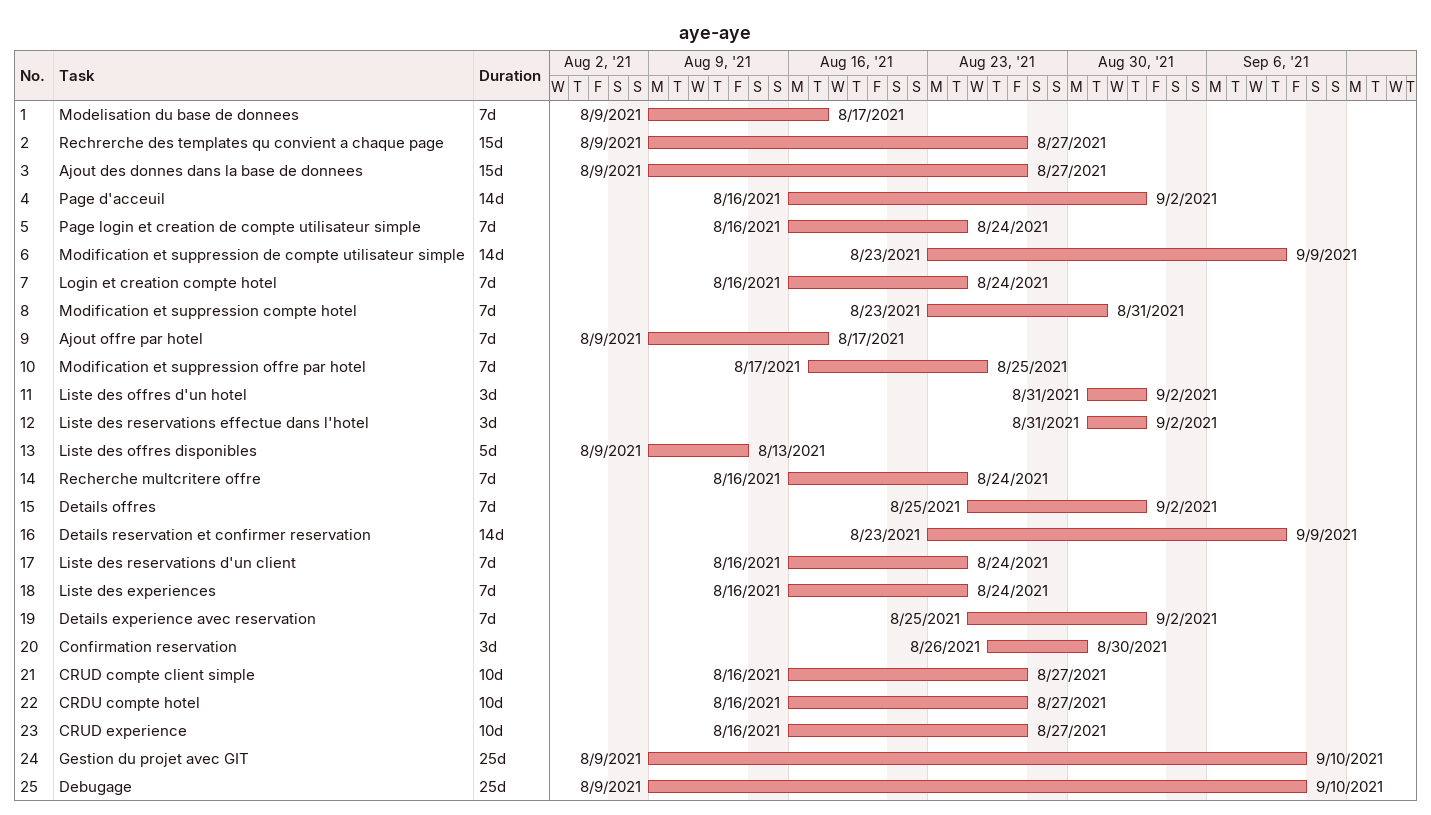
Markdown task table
aye-aye

| ID | Task | Duration | Start | Finish |
|---|---|---|---|---|
| 1 | Modelisation du base de donnees | 7d | 2021-08-09 | 2021-08-17 |
| 2 | Rechrerche des templates qu convient a chaque page | 15d | 2021-08-09 | 2021-08-27 |
| 3 | Ajout des donnes dans la base de donnees | 15d | 2021-08-09 | 2021-08-27 |
| 4 | Page d'acceuil | 14d | 2021-08-16 | 2021-09-02 |
| 5 | Page login et creation de compte utilisateur simple | 7d | 2021-08-16 | 2021-08-24 |
| 6 | Modification et suppression de compte utilisateur simple | 14d | 2021-08-23 | 2021-09-09 |
| 7 | Login et creation compte hotel | 7d | 2021-08-16 | 2021-08-24 |
| 8 | Modification et suppression compte hotel | 7d | 2021-08-23 | 2021-08-31 |
| 9 | Ajout offre par hotel | 7d | 2021-08-09 | 2021-08-17 |
| 10 | Modification et suppression offre par hotel | 7d | 2021-08-17 | 2021-08-25 |
| 11 | Liste des offres d'un hotel | 3d | 2021-08-31 | 2021-09-02 |
| 12 | Liste des reservations effectue dans l'hotel | 3d | 2021-08-31 | 2021-09-02 |
| 13 | Liste des offres disponibles | 5d | 2021-08-09 | 2021-08-13 |
| 14 | Recherche multcritere offre | 7d | 2021-08-16 | 2021-08-24 |
| 15 | Details offres | 7d | 2021-08-25 | 2021-09-02 |
| 16 | Details reservation et confirmer reservation | 14d | 2021-08-23 | 2021-09-09 |
| 17 | Liste des reservations d'un client | 7d | 2021-08-16 | 2021-08-24 |
| 18 | Liste des experiences | 7d | 2021-08-16 | 2021-08-24 |
| 19 | Details experience avec reservation | 7d | 2021-08-25 | 2021-09-02 |
| 20 | Confirmation reservation | 3d | 2021-08-26 | 2021-08-30 |
| 21 | CRUD compte client simple | 10d | 2021-08-16 | 2021-08-27 |
| 22 | CRDU compte hotel | 10d | 2021-08-16 | 2021-08-27 |
| 23 | CRUD experience | 10d | 2021-08-16 | 2021-08-27 |
| 24 | Gestion du projet avec GIT | 25d | 2021-08-09 | 2021-09-10 |
| 25 | Debugage | 25d | 2021-08-09 | 2021-09-10 |
